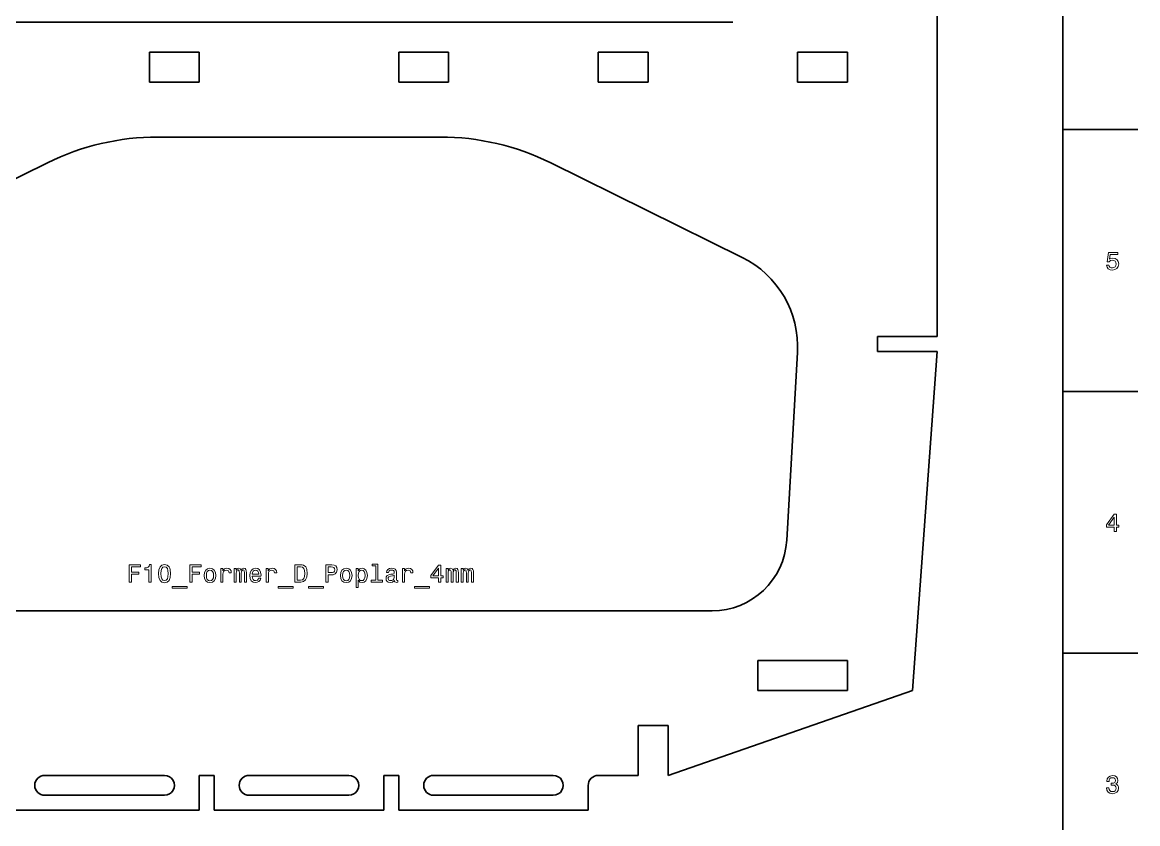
# Model space of a CAD drawing. Extents: x 0 to 350, y 0 to 600.
# Drawn here: x 121.3 to 345, y 108.3 to 269 of the extents above; entities that cross this region are included whole.
import ezdxf

# ---------------------------------------------------------------- set-up
doc = ezdxf.new("R2010")
doc.units = 0

msp = doc.modelspace()

# ---------------------------------------------------------------- linework, layer by layer
at = {"color": 7, "lineweight": 35}
for p, q in [((330, 20), (330, 580)), ((304.802917, 205.996384), (304.802917, 279.996399)), ((89.802917, 268.996399), (263.802917, 268.996399)), ((146.802917, 256.996399), (146.802917, 262.996399)), ((146.802917, 262.996399), (156.802917, 262.996399)), ((156.802917, 262.996399), (156.802917, 256.996399)), ((196.802917, 262.996399), (206.802917, 262.996399)), ((196.802917, 262.996399), (196.802917, 256.996399)), ((206.802917, 256.996399), (206.802917, 262.996399)), ((236.802917, 262.996399), (246.802917, 262.996399)), ((236.802917, 262.996399), (236.802917, 256.996399)), ((246.802917, 256.996399), (246.802917, 262.996399)), ((276.802917, 262.996399), (286.802917, 262.996399)), ((276.802917, 262.996399), (276.802917, 256.996399)), ((286.802917, 256.996399), (286.802917, 262.996399)), ((156.802917, 256.996399), (146.802917, 256.996399)), ((206.802917, 256.996399), (196.802917, 256.996399)), ((246.802917, 256.996399), (236.802917, 256.996399)), ((286.802917, 256.996399), (276.802917, 256.996399)), ((330, 247.5), (345, 247.5)), ((205.125671, 245.996384), (148.480164, 245.996384)), ((87.944305, 221.858475), (126.333618, 240.824173)), ((265.66153, 221.858475), (227.272217, 240.824173)), ((292.802917, 202.996384), (292.802917, 205.996384)), ((292.802917, 205.996384), (304.802917, 205.996384)), ((274.61322, 165.138336), (276.770172, 202.783295)), ((304.802917, 202.996384), (292.802917, 202.996384)), ((299.802917, 134.996384), (304.802917, 202.996384)), ((330, 195), (345, 195)), ((93.968063, 150.996384), (259.637756, 150.996384)), ((268.802917, 140.996384), (268.802917, 134.996384)), ((286.802917, 140.996384), (268.802917, 140.996384)), ((286.802917, 134.996384), (286.802917, 140.996384)), ((330, 142.5), (345, 142.5)), ((250.802917, 117.996384), (299.802917, 134.996384)), ((268.802917, 134.996384), (286.802917, 134.996384)), ((244.802917, 117.996384), (244.802917, 127.996384)), ((244.802917, 127.996384), (250.802917, 127.996384)), ((250.802917, 127.996384), (250.802917, 117.996384)), ((125.802917, 117.996384), (149.802917, 117.996384)), ((156.802917, 117.996384), (156.802917, 110.996384)), ((156.802917, 117.996384), (159.802917, 117.996384)), ((159.802917, 110.996384), (159.802917, 117.996384)), ((166.802917, 117.996384), (186.802917, 117.996384)), ((193.802917, 110.996384), (193.802917, 117.996384)), ((193.802917, 117.996384), (196.802917, 117.996384)), ((196.802917, 117.996384), (196.802917, 110.996384)), ((203.802917, 117.996384), (227.802917, 117.996384)), ((236.802917, 117.996384), (244.802917, 117.996384)), ((234.802917, 110.996384), (234.802917, 115.996384)), ((149.802917, 113.996384), (125.802917, 113.996384)), ((186.802917, 113.996384), (166.802917, 113.996384)), ((227.802917, 113.996384), (203.802917, 113.996384)), ((118.802917, 110.996384), (156.802917, 110.996384)), ((159.802917, 110.996384), (193.802917, 110.996384)), ((196.802917, 110.996384), (234.802917, 110.996384))]:
    msp.add_line(p, q, dxfattribs=at)
at = {"color": 7, "lineweight": 13}
for points in [[(338.749298, 220.32962), (338.860229, 219.916077), (339.107361, 219.593307), (339.470459, 219.391571), (339.934448, 219.315933), (340.443817, 219.406708), (340.842224, 219.653824), (341.094391, 220.047195), (341.190216, 220.551514), (341.104462, 221.020538), (340.862396, 221.388702), (340.484161, 221.625732), (339.994965, 221.711456), (339.61673, 221.65094), (339.324219, 221.484512), (339.465424, 222.427597), (340.998566, 222.427597), (340.998566, 222.841141), (339.127533, 222.841141), (338.850159, 220.985245), (339.253601, 220.985245), (339.546112, 221.222275), (339.919312, 221.307999), (340.242096, 221.252533), (340.489197, 221.091141), (340.645538, 220.844025), (340.701019, 220.526306), (340.645538, 220.208588), (340.484161, 219.961456), (340.23703, 219.805115), (339.919312, 219.749649), (339.652039, 219.784943), (339.445251, 219.90094), (339.293945, 220.082504), (339.218292, 220.32962)], [(340.277374, 166.916794), (340.731262, 166.916794), (340.731262, 167.784225), (341.23056, 167.784225), (341.23056, 168.187683), (340.731262, 168.187683), (340.731262, 170.341141), (340.272339, 170.341141), (338.739197, 168.228027), (338.739197, 167.784225), (340.277374, 167.784225)], [(339.162842, 168.187683), (340.277374, 169.756134), (340.277374, 168.187683)], [(142.730011, 156.734848), (143.199036, 156.734848), (143.199036, 158.343643), (144.671661, 158.343643), (144.671661, 158.762222), (143.199036, 158.762222), (143.199036, 159.811218), (145.009552, 159.811218), (145.009552, 160.234848), (142.730011, 160.234848)], [(146.709122, 156.734848), (147.16806, 156.734848), (147.16806, 160.260071), (146.825119, 160.260071), (146.734344, 159.952423), (146.55278, 159.745651), (146.275406, 159.624619), (145.89212, 159.584274), (145.89212, 159.226196), (146.709122, 159.226196)], [(148.620499, 158.444504), (148.696152, 157.65271), (148.933182, 157.087875), (149.311432, 156.744934), (149.835922, 156.633987), (150.355377, 156.744934), (150.733612, 157.087875), (150.965607, 157.65271), (151.046295, 158.444504), (150.965607, 159.231247), (150.869781, 159.54393), (150.733612, 159.801132), (150.355377, 160.144073), (149.835922, 160.260071), (149.311432, 160.144073), (148.933182, 159.796082), (148.696152, 159.231247)], [(149.10466, 158.444504), (149.145004, 159.054733), (149.271088, 159.4935), (149.498032, 159.750702), (149.835922, 159.841476), (150.168777, 159.750702), (150.395721, 159.4935), (150.521805, 159.054733), (150.562149, 158.444504), (150.521805, 157.829224), (150.395721, 157.390472), (150.168777, 157.13327), (149.835922, 157.047531), (149.498032, 157.13327), (149.271088, 157.390472), (149.145004, 157.829224)], [(154.874115, 156.734848), (155.343124, 156.734848), (155.343124, 158.343643), (156.81575, 158.343643), (156.81575, 158.762222), (155.343124, 158.762222), (155.343124, 159.811218), (157.153641, 159.811218), (157.153641, 160.234848), (154.874115, 160.234848)], [(157.768921, 158.086426), (157.849609, 157.471161), (158.081604, 157.017273), (158.449753, 156.734848), (158.944, 156.639023), (159.433182, 156.734848), (159.801346, 157.012222), (160.033325, 157.46611), (160.119064, 158.086426), (160.033325, 158.701706), (159.801346, 159.160645), (159.433182, 159.438019), (158.944, 159.538879), (158.449753, 159.438019), (158.081604, 159.155594), (157.849609, 158.701706)], [(158.222809, 158.091476), (158.268204, 158.545364), (158.409409, 158.873169), (158.636353, 159.074905), (158.944, 159.145508), (159.246582, 159.074905), (159.473526, 158.87822), (159.614746, 158.545364), (159.665176, 158.091476), (159.614746, 157.632538), (159.473526, 157.299683), (159.246582, 157.097961), (158.944, 157.032394), (158.636353, 157.097961), (158.409409, 157.299683), (158.268204, 157.632538)], [(161.102493, 156.734848), (161.546295, 156.734848), (161.546295, 158.283112), (161.59169, 158.656311), (161.727859, 158.923615), (161.949753, 159.084991), (162.247314, 159.140472), (162.469208, 159.105164), (162.635635, 159.004303), (162.736496, 158.832825), (162.771805, 158.600845), (163.220642, 158.600845), (163.160126, 159.009338), (162.993698, 159.301849), (162.716324, 159.478363), (162.338089, 159.538879), (162.080872, 159.498535), (161.858978, 159.397675), (161.662292, 159.226196), (161.505951, 158.994217), (161.505951, 159.443054), (161.102493, 159.443054)], [(163.795578, 156.734848), (164.204086, 156.734848), (164.204086, 158.545364), (164.229294, 158.817703), (164.304947, 159.014389), (164.420944, 159.130386), (164.572235, 159.175766), (164.693268, 159.135422), (164.773956, 159.034561), (164.814316, 158.863083), (164.829437, 158.636139), (164.829437, 156.734848), (165.212723, 156.734848), (165.212723, 158.545364), (165.237946, 158.812653), (165.313583, 159.009338), (165.434631, 159.130386), (165.585922, 159.175766), (165.70697, 159.135422), (165.787659, 159.034561), (165.838089, 158.636139), (165.838089, 156.734848), (166.246582, 156.734848), (166.246582, 158.605881), (166.221375, 158.994217), (166.140686, 159.291763), (165.979294, 159.473328), (165.717041, 159.538879), (165.409409, 159.438019), (165.172379, 159.145508), (164.985779, 159.432968), (164.673096, 159.538879), (164.385635, 159.438019), (164.18895, 159.155594), (164.18895, 159.443054), (163.795578, 159.443054)], [(167.396439, 157.960358), (169.171661, 157.960358), (169.176697, 158.16713), (169.096008, 158.747101), (168.874115, 159.180817), (168.521088, 159.443054), (168.052063, 159.538879), (167.593124, 159.438019), (167.240097, 159.155594), (167.013153, 158.696671), (166.932465, 158.091476), (167.008118, 157.471161), (167.235062, 157.017273), (167.583038, 156.734848), (168.036926, 156.639023), (168.430298, 156.70459), (168.753067, 156.876053), (168.990097, 157.148392), (169.126266, 157.511505), (168.6875, 157.511505), (168.596725, 157.309769), (168.465607, 157.158478), (168.092407, 157.037445), (167.804947, 157.092911), (167.588089, 157.269424), (167.446869, 157.5569), (167.396439, 157.945221)], [(167.396439, 158.333557), (167.45192, 158.681534), (167.588089, 158.938736), (167.794861, 159.095078), (168.0672, 159.150558), (168.334488, 159.095078), (168.54126, 158.938736), (168.667328, 158.681534), (168.712723, 158.333557)], [(170.210556, 156.734848), (170.654358, 156.734848), (170.654358, 158.283112), (170.699753, 158.656311), (170.835922, 158.923615), (171.057831, 159.084991), (171.355377, 159.140472), (171.577271, 159.105164), (171.743698, 159.004303), (171.844574, 158.832825), (171.879868, 158.600845), (172.32872, 158.600845), (172.268204, 159.009338), (172.101776, 159.301849), (171.824402, 159.478363), (171.446152, 159.538879), (171.18895, 159.498535), (170.967041, 159.397675), (170.770355, 159.226196), (170.614014, 158.994217), (170.614014, 159.443054), (170.210556, 159.443054)], [(177.15509, 160.234848), (175.990097, 160.234848), (175.990097, 156.734848), (177.15509, 156.734848), (177.704803, 156.845795), (178.113297, 157.183701), (178.365463, 157.733414), (178.456238, 158.484848), (178.375549, 159.251419), (178.274689, 159.554016), (178.133469, 159.796082), (177.724976, 160.123901), (177.457672, 160.20459)], [(177.119781, 159.816254), (177.503067, 159.740616), (177.76532, 159.508621), (177.921661, 159.095078), (177.972092, 158.484848), (177.916611, 157.894791), (177.760269, 157.481247), (177.492981, 157.234131), (177.119781, 157.153442), (176.459122, 157.153442), (176.459122, 159.816254)], [(182.16806, 156.734848), (182.632019, 156.734848), (182.632019, 158.212509), (183.146439, 158.212509), (183.665894, 158.237732), (184.079437, 158.414246), (184.346725, 158.757187), (184.4375, 159.226196), (184.366898, 159.659927), (184.165161, 159.977646), (183.832321, 160.169281), (183.378418, 160.234848), (182.16806, 160.234848)], [(183.25235, 159.806168), (183.554932, 159.775909), (183.77684, 159.680099), (183.907959, 159.503586), (183.953354, 159.226196), (183.902924, 158.933701), (183.766754, 158.757187), (183.53476, 158.666397), (183.217041, 158.64119), (182.632019, 158.64119), (182.632019, 159.806168)], [(185.093124, 158.086426), (185.173813, 157.471161), (185.405807, 157.017273), (185.773956, 156.734848), (186.268188, 156.639023), (186.757385, 156.734848), (187.125549, 157.012222), (187.357529, 157.46611), (187.443268, 158.086426), (187.357529, 158.701706), (187.125549, 159.160645), (186.757385, 159.438019), (186.268188, 159.538879), (185.773956, 159.438019), (185.405807, 159.155594), (185.173813, 158.701706)], [(185.547012, 158.091476), (185.592407, 158.545364), (185.733612, 158.873169), (185.960556, 159.074905), (186.268188, 159.145508), (186.570786, 159.074905), (186.797729, 158.87822), (186.938934, 158.545364), (186.98938, 158.091476), (186.938934, 157.632538), (186.797729, 157.299683), (186.570786, 157.097961), (186.268188, 157.032394), (185.960556, 157.097961), (185.733612, 157.299683), (185.592407, 157.632538)], [(188.678864, 159.024475), (188.678864, 159.443054), (188.235046, 159.443054), (188.235046, 155.685852), (188.678864, 155.685852), (188.678864, 157.148392), (188.835205, 156.911362), (189.011719, 156.75502), (189.455505, 156.639023), (189.87915, 156.734848), (190.212006, 157.022308), (190.428864, 157.476196), (190.509552, 158.091476), (190.428864, 158.701706), (190.212006, 159.155594), (189.87915, 159.438019), (189.455505, 159.538879), (189.21344, 159.508621), (189.006668, 159.412796), (188.830154, 159.251419)], [(189.379868, 157.037445), (189.082306, 157.102997), (188.865448, 157.304733), (188.729294, 157.632538), (188.683899, 158.091476), (188.729294, 158.545364), (188.865448, 158.873169), (189.082306, 159.069855), (189.379868, 159.140472), (189.652191, 159.069855), (189.869049, 158.868134), (190.005219, 158.540329), (190.055664, 158.091476), (190.005219, 157.637589), (189.869049, 157.304733), (189.652191, 157.102997)], [(192.178864, 159.982681), (192.178864, 157.108047), (191.266037, 157.108047), (191.266037, 156.734848), (193.530441, 156.734848), (193.530441, 157.108047), (192.622665, 157.108047), (192.622665, 160.355881), (191.482895, 160.355881), (191.482895, 159.982681)], [(195.941101, 157.087875), (195.941101, 157.072739), (195.966324, 156.901276), (196.041962, 156.780243), (196.359695, 156.684418), (196.606812, 156.724762), (196.606812, 157.067703), (196.5009, 157.052567), (196.359695, 157.118134), (196.334473, 157.31987), (196.334473, 158.721878), (196.273956, 159.079956), (196.097443, 159.332108), (195.78981, 159.483414), (195.356079, 159.538879), (194.932465, 159.478363), (194.619781, 159.3069), (194.423096, 159.039597), (194.357529, 158.686584), (194.357529, 158.656311), (194.755951, 158.656311), (194.791245, 158.868134), (194.902191, 159.019424), (195.083755, 159.110214), (195.340958, 159.145508), (195.588074, 159.1203), (195.764587, 159.044647), (195.870499, 158.913528), (195.905792, 158.731964), (195.88562, 158.520157), (195.804932, 158.414246), (195.60321, 158.363815), (195.22496, 158.323471), (194.791245, 158.232681), (194.483612, 158.071304), (194.302063, 157.819138), (194.246582, 157.445938), (194.297012, 157.113083), (194.453354, 156.865967), (194.705505, 156.709625), (195.053497, 156.65416), (195.522522, 156.760071)], [(197.53476, 156.734848), (197.978561, 156.734848), (197.978561, 158.283112), (198.023956, 158.656311), (198.160126, 158.923615), (198.382019, 159.084991), (198.679565, 159.140472), (198.901474, 159.105164), (199.067902, 159.004303), (199.168762, 158.832825), (199.204071, 158.600845), (199.652924, 158.600845), (199.592407, 159.009338), (199.425964, 159.301849), (199.14859, 159.478363), (198.770355, 159.538879), (198.513153, 159.498535), (198.291245, 159.397675), (198.094559, 159.226196), (197.938217, 158.994217), (197.938217, 159.443054), (197.53476, 159.443054)], [(204.761703, 156.734848), (205.215591, 156.734848), (205.215591, 157.60228), (205.714874, 157.60228), (205.714874, 158.005737), (205.215591, 158.005737), (205.215591, 160.159195), (204.756653, 160.159195), (203.223526, 158.046082), (203.223526, 157.60228), (204.761703, 157.60228)], [(203.647156, 158.005737), (204.761703, 159.574188), (204.761703, 158.005737)], [(206.299896, 156.734848), (206.708389, 156.734848), (206.708389, 158.545364), (206.733612, 158.817703), (206.809265, 159.014389), (206.925247, 159.130386), (207.076538, 159.175766), (207.197586, 159.135422), (207.278275, 159.034561), (207.318619, 158.863083), (207.33374, 158.636139), (207.33374, 156.734848), (207.717041, 156.734848), (207.717041, 158.545364), (207.742249, 158.812653), (207.817902, 159.009338), (207.938934, 159.130386), (208.09024, 159.175766), (208.211273, 159.135422), (208.291962, 159.034561), (208.342407, 158.636139), (208.342407, 156.734848), (208.7509, 156.734848), (208.7509, 158.605881), (208.725677, 158.994217), (208.644989, 159.291763), (208.483612, 159.473328), (208.221359, 159.538879), (207.913727, 159.438019), (207.676697, 159.145508), (207.490082, 159.432968), (207.177414, 159.538879), (206.889954, 159.438019), (206.693268, 159.155594), (206.693268, 159.443054), (206.299896, 159.443054)], [(209.335907, 156.734848), (209.744415, 156.734848), (209.744415, 158.545364), (209.769623, 158.817703), (209.845276, 159.014389), (209.961273, 159.130386), (210.112579, 159.175766), (210.233612, 159.135422), (210.314301, 159.034561), (210.354645, 158.863083), (210.369781, 158.636139), (210.369781, 156.734848), (210.753052, 156.734848), (210.753052, 158.545364), (210.778275, 158.812653), (210.853912, 159.009338), (210.97496, 159.130386), (211.126251, 159.175766), (211.247284, 159.135422), (211.327988, 159.034561), (211.378418, 158.636139), (211.378418, 156.734848), (211.786926, 156.734848), (211.786926, 158.605881), (211.761703, 158.994217), (211.681015, 159.291763), (211.519623, 159.473328), (211.257385, 159.538879), (210.949738, 159.438019), (210.712708, 159.145508), (210.526123, 159.432968), (210.21344, 159.538879), (209.925964, 159.438019), (209.729279, 159.155594), (209.729279, 159.443054), (209.335907, 159.443054)], [(195.890671, 157.682968), (195.830154, 157.420731), (195.668762, 157.218994), (195.426697, 157.087875), (195.12915, 157.04248), (194.9375, 157.067703), (194.801331, 157.148392), (194.715607, 157.289597), (194.690384, 157.486282), (194.710556, 157.662796), (194.791245, 157.788879), (195.114014, 157.930099), (195.522522, 157.990616), (195.890671, 158.111649)], [(151.353928, 155.897675), (151.353928, 155.544647), (154.389954, 155.544647), (154.389954, 155.897675)], [(172.606094, 155.897675), (172.606094, 155.544647), (175.64212, 155.544647), (175.64212, 155.897675)], [(178.678131, 155.897675), (178.678131, 155.544647), (181.714157, 155.544647), (181.714157, 155.897675)], [(199.930298, 155.897675), (199.930298, 155.544647), (202.966309, 155.544647), (202.966309, 155.897675)], [(338.729126, 115.516212), (338.729126, 115.480904), (338.809814, 114.996758), (339.046844, 114.633644), (339.420044, 114.401657), (339.914276, 114.315918), (340.438782, 114.401657), (340.832153, 114.623558), (341.08429, 114.976585), (341.175079, 115.430473), (341.134735, 115.728027), (341.023773, 115.9701), (340.842224, 116.1567), (340.600159, 116.29287), (340.927948, 116.565201), (341.043945, 116.998917), (340.968292, 117.392288), (340.751434, 117.689842), (340.398407, 117.876442), (339.914276, 117.942001), (339.460388, 117.861313), (339.112396, 117.639412), (338.885468, 117.286385), (338.809814, 116.81736), (338.809814, 116.782059), (339.258636, 116.782059), (339.299011, 117.104828), (339.430115, 117.336815), (339.641937, 117.478027), (339.939484, 117.528458), (340.201721, 117.488113), (340.393372, 117.382202), (340.509369, 117.210732), (340.554749, 116.978745), (340.509369, 116.731628), (340.388336, 116.565201), (340.176514, 116.46434), (339.889069, 116.434074), (339.692383, 116.439117), (339.692383, 116.040703), (339.939484, 116.050789), (340.257202, 116.005402), (340.494232, 115.884369), (340.635468, 115.687683), (340.685883, 115.430473), (340.630402, 115.13797), (340.484161, 114.921112), (340.252167, 114.784943), (339.944519, 114.739555), (339.626801, 114.789986), (339.394806, 114.941284), (339.248566, 115.183357), (339.193085, 115.516212)]]:
    msp.add_lwpolyline(points, close=True, dxfattribs=at)
at = {"color": 7, "lineweight": 35}
for centre, radius, start, end in [((148.480164, 195.996384), 50, 90.000003, 116.291033), ((205.125671, 195.996384), 50, 63.708972, 90.000003), ((256.802917, 203.927353), 20, 356.720691, 63.708972), ((259.637756, 165.996384), 15, 269.999997, 356.720691), ((125.802917, 115.996384), 2, 90.000003, 269.999997), ((149.802917, 115.996384), 2, 269.999997, 90.000003), ((166.802917, 115.996384), 2, 90.000003, 269.999997), ((186.802917, 115.996384), 2, 269.999997, 90.000003), ((203.802917, 115.996384), 2, 90.000003, 269.999997), ((227.802917, 115.996384), 2, 269.999997, 90.000003), ((236.802917, 115.996384), 2, 90.000003, 180.000005)]:
    msp.add_arc(centre, radius, start, end, dxfattribs=at)

doc.saveas('drawing.dxf')
